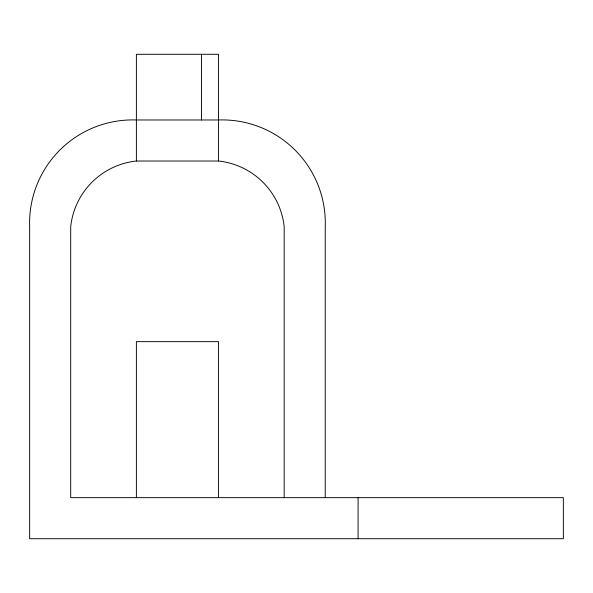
<?xml version="1.0" encoding="UTF-8"?>
<svg xmlns="http://www.w3.org/2000/svg" width="593" height="593" viewBox="0 0 593 593"><rect width="100%" height="100%" fill="white"/><g stroke="black" fill="none" stroke-linecap="round" stroke-linejoin="round"><path stroke-width="0.89" d="M325.238 497.66L325.238 226.711A103.145 103.145 0 0 0 218.498 119.971L136.39 119.971A103.145 103.145 0 0 0 29.65 226.711L29.65 538.718L563.35 538.718L563.35 497.66L70.7 497.66L70.7 226.711A73.895 73.895 0 0 1 136.39 161.022L218.498 161.022A73.895 73.895 0 0 1 284.18 226.711L284.18 497.66M358.083 497.66L358.083 538.718M218.498 161.022L218.498 54.282L136.39 54.282L136.39 161.022M218.498 497.66L218.498 341.657L136.39 341.657L136.39 497.66M201.501 54.282L201.501 119.971"/></g></svg>
